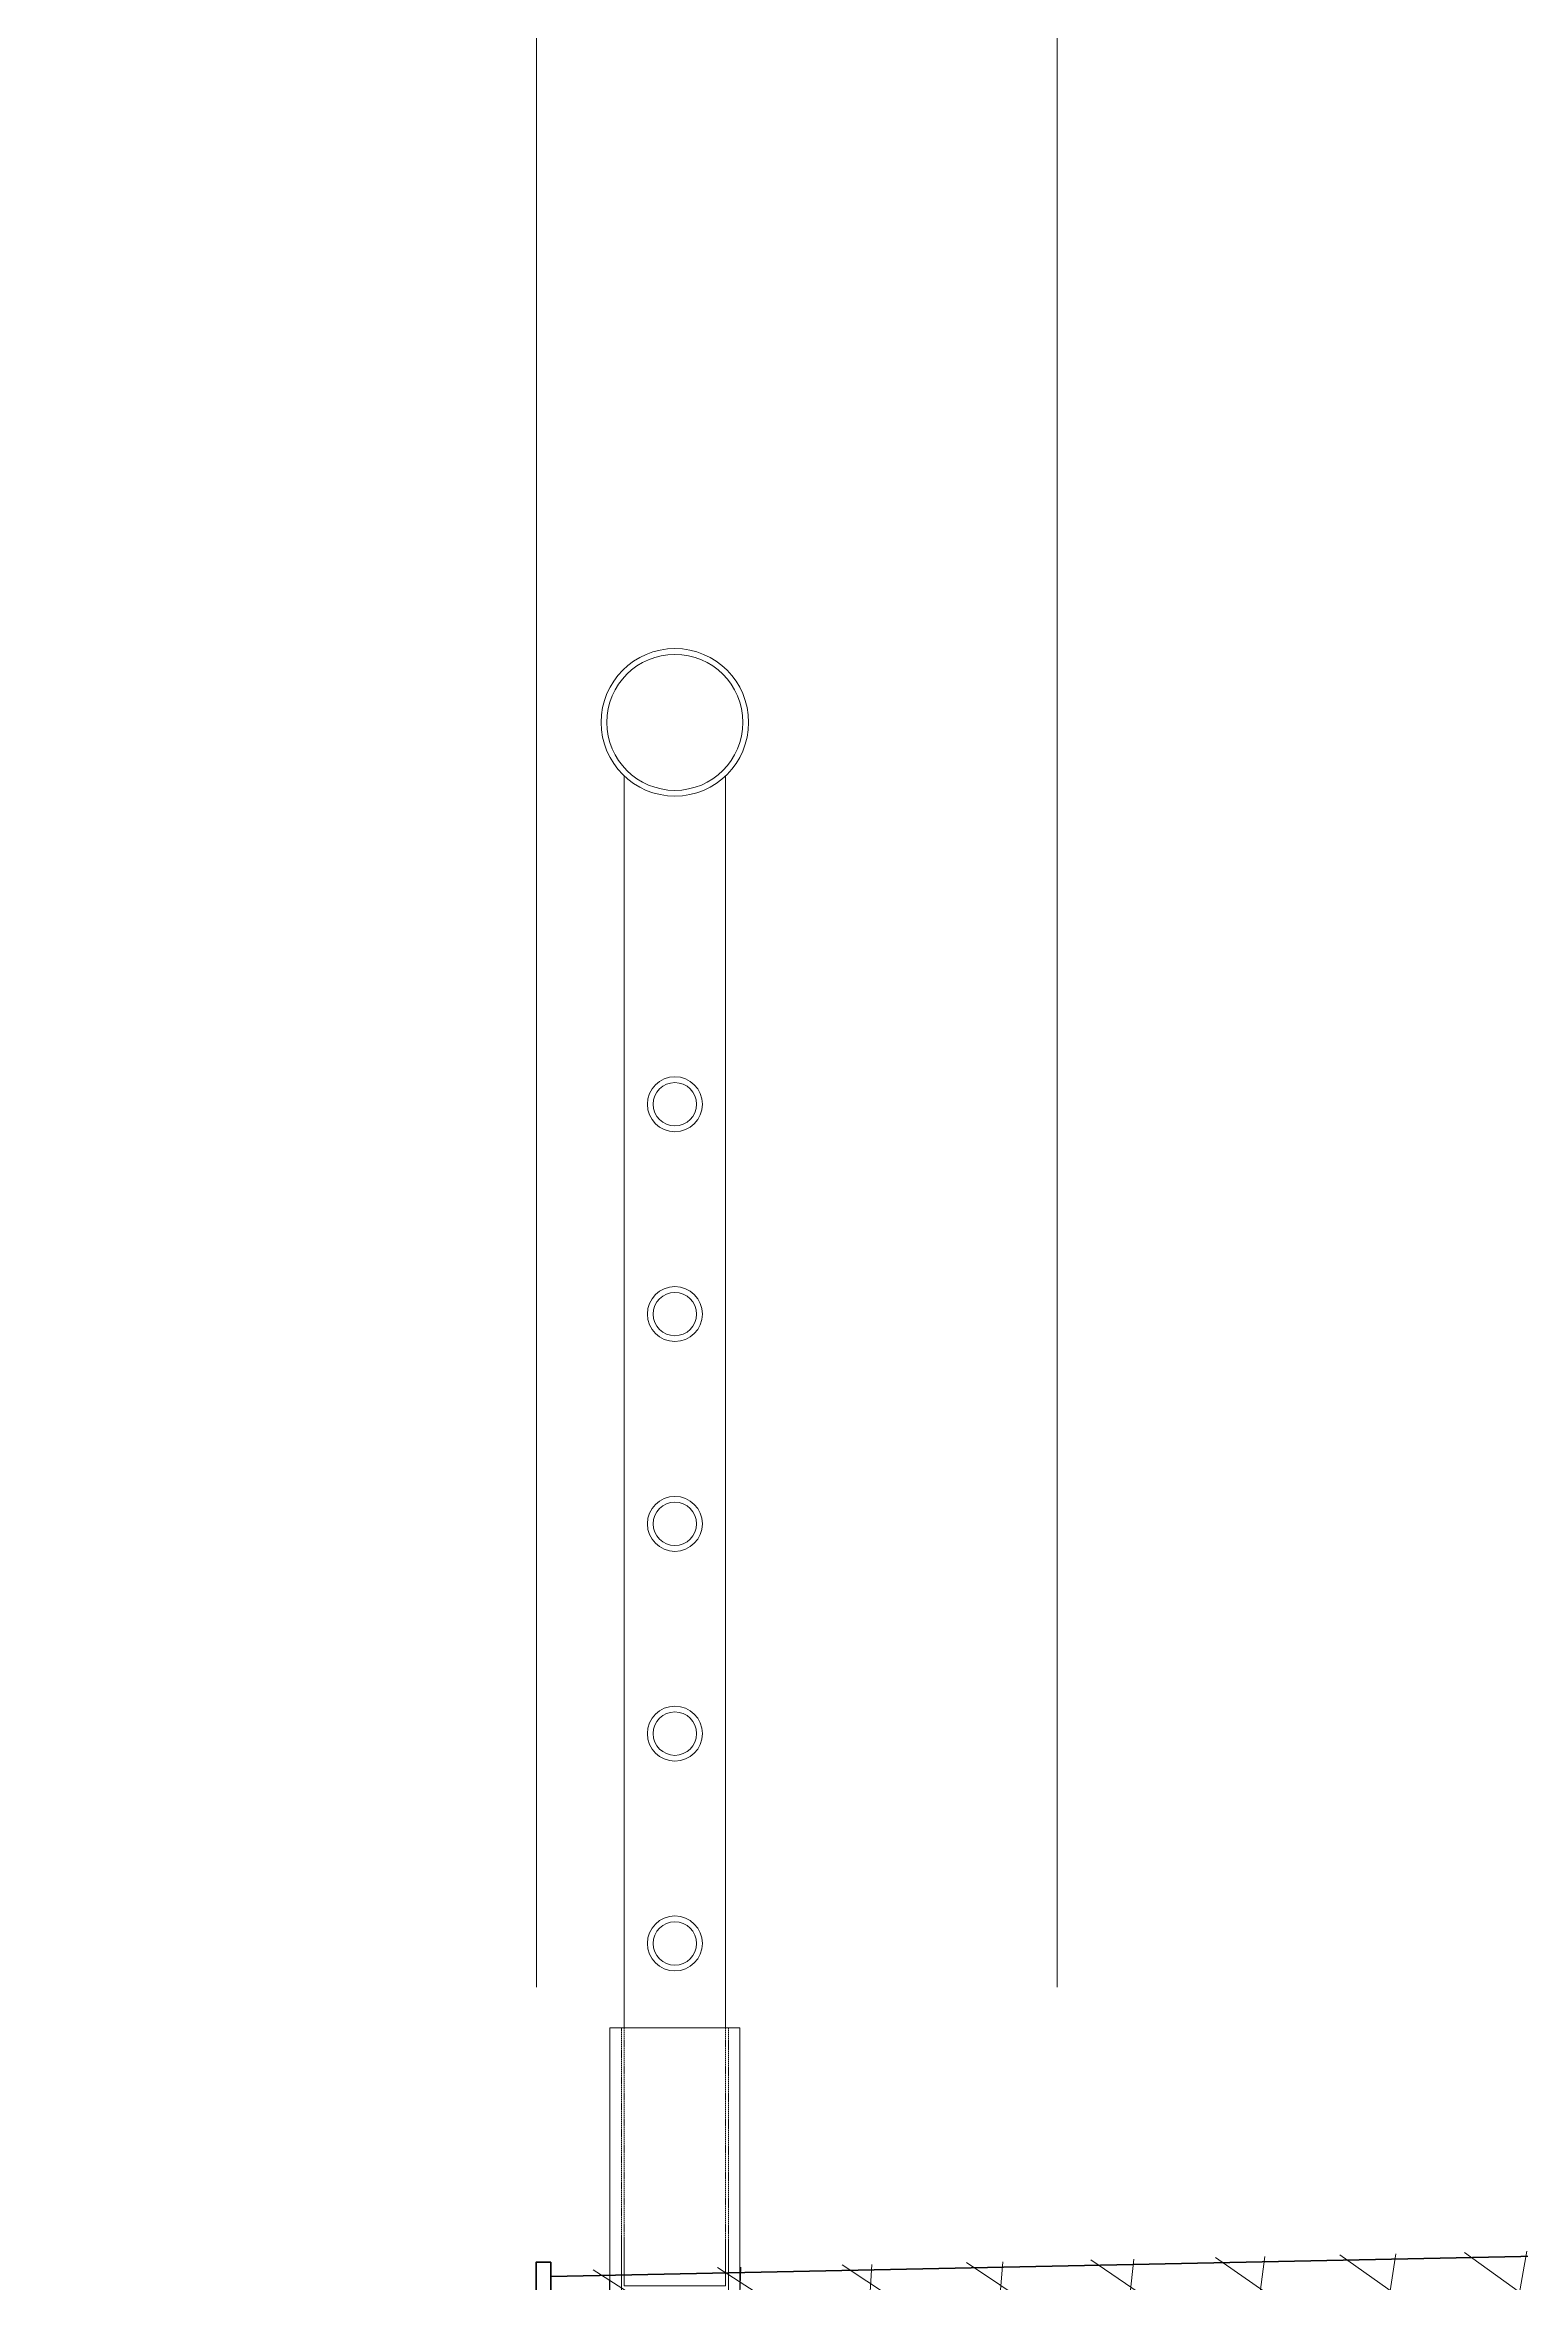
# Model space of a CAD drawing. Header units: millimetres. Extents: x 1864 to 10174863, y -4887456 to 5366151.
# Drawn here: x 9278740 to 9279761, y 337581 to 339128 of the extents above; entities that cross this region are included whole.
import ezdxf

# ---------------------------------------------------------------- set-up
doc = ezdxf.new("R2010")
doc.units = ezdxf.units.MM
doc.linetypes.add('DASHED', pattern=[7, 5, -2, 0])
for name, color, linetype, lineweight in [('S-BALK', 150, 'Continuous', 40), ('S-DRGO', 21, 'Continuous', 20), ('S-METL-TONK-NVEL', 14, 'DASHED', 20), ('S-POGR', 124, 'Continuous', 20), ('S-SECT-PATT', 105, 'Continuous', 15), ('T-DIMS', 3, 'Continuous', 30)]:
    doc.layers.add(name, color=color, linetype=linetype, lineweight=lineweight)
doc.styles.add('TM', font='mipgost.shx', dxfattribs={"width": 0.9, "oblique": 10})
doc.dimstyles.new('TM', dxfattribs={"dimscale": 0, "dimtxt": 3, "dimasz": 1.25, "dimexe": 0.9, "dimexo": 1, "dimgap": 1, "dimtad": 1, "dimdec": 0, "dimdsep": 46, "dimtxsty": 'TM', "dimblk1": 'OBLIQUE', "dimblk2": 'OBLIQUE', "dimsah": 1, "dimcen": 3, "dimdle": 0.9, "dimclrt": 7, "dimadec": 0, "dimazin": 0, "dimtfac": 1, "dimtdec": 0, "dimtmove": 1, "dimatfit": 2, "dimldrblk": 'NONE', "dimfxl": 1, "dimtfill": 1, "dimtolj": 1, "dimlwd": 15, "dimlwe": 15, "dimarcsym": 0})

# ---------------------------------------------------------------- blocks, each defined once
blk = doc.blocks.new('_OBLIQUE')
at = {"color": 0, "linetype": 'ByBlock', "lineweight": -2}
blk.add_line((0.5000000000000001, 0.4999999999999999), (-0.5000000000000001, -0.4999999999999999), dxfattribs=at)
blk = doc.blocks.new('*D675')
at = {"layer": 'Defpoints', "color": 0, "transparency": 16777216}
for p in [(9279080.047488198, 342205.8760266896), (9279080.047488198, 337585.7049742337), (9292840.047488198, 337495.7049742337)]:
    blk.add_point(p, dxfattribs=at)
at = {"layer": 'T-DIMS', "color": 0, "lineweight": 15, "transparency": 16777216}
for p, q in [((9279080.047488198, 337785.7049742337), (9279080.047488198, 342385.8760266896)), ((9292840.047488198, 337695.7049742337), (9292840.047488198, 342385.8760266896))]:
    blk.add_line(p, q, dxfattribs=at)
at = {"layer": 'T-DIMS', "color": 0, "linetype": 'Continuous', "lineweight": 15, "transparency": 16777216}
blk.add_line((9293020.047488198, 342205.8760266896), (9278900.047488198, 342205.8760266896), dxfattribs=at)
at = {"layer": 'T-DIMS', "color": 0, "lineweight": 15, "transparency": 16777216, "xscale": 250, "yscale": 250, "zscale": 250, "rotation": 180}
blk.add_blockref('_OBLIQUE', (9279080.047488198, 342205.8760266896), dxfattribs=at)
at = {"layer": 'T-DIMS', "color": 0, "lineweight": 15, "transparency": 16777216, "xscale": 250, "yscale": 250, "zscale": 250}
blk.add_blockref('_OBLIQUE', (9292840.047488198, 342205.8760266896), dxfattribs=at)
at = {"layer": 'T-DIMS', "color": 7, "transparency": 16777216, "insert": (9285960.047488198, 342705.8760266896), "char_height": 600, "attachment_point": 5, "style": 'TM', "bg_fill": 3, "box_fill_scale": 1.1, "bg_fill_color": 256, "bg_fill_true_color": 13158600, "bg_fill_transparency": 0}
blk.add_mtext('\\A1;13760', dxfattribs=at)
blk = doc.blocks.new('_None')
blk = doc.blocks.new('*D1033')
at = {"layer": 'Defpoints', "color": 0, "transparency": 16777216}
for p in [(9279440.047488198, 339671.7367068525), (9279440.047488198, 337585.7049742337), (9280190.047488198, 337585.7049742337)]:
    blk.add_point(p, dxfattribs=at)
at = {"layer": 'T-DIMS', "color": 0, "linetype": 'Continuous', "lineweight": 15, "transparency": 16777216}
for p, q in [((9278453.425395235, 341161.3174451586), (9277021.52920681, 341161.3174451586)), ((9279815.047488198, 339671.7367068525), (9278453.425395235, 341161.3174451586)), ((9280370.047488198, 339671.7367068525), (9279260.047488198, 339671.7367068525))]:
    blk.add_line(p, q, dxfattribs=at)
at = {"layer": 'T-DIMS', "color": 0, "lineweight": 15, "transparency": 16777216}
for p, q in [((9279440.047488198, 337785.7049742337), (9279440.047488198, 339851.7367068525)), ((9280190.047488198, 337785.7049742337), (9280190.047488198, 339851.7367068525))]:
    blk.add_line(p, q, dxfattribs=at)
at = {"layer": 'T-DIMS', "color": 0, "lineweight": 15, "transparency": 16777216, "xscale": 250, "yscale": 250, "zscale": 250, "rotation": 180}
blk.add_blockref('_OBLIQUE', (9279440.047488198, 339671.7367068525), dxfattribs=at)
at = {"layer": 'T-DIMS', "color": 0, "lineweight": 15, "transparency": 16777216, "xscale": 250, "yscale": 250, "zscale": 250}
blk.add_blockref('_OBLIQUE', (9280190.047488198, 339671.7367068525), dxfattribs=at)
at = {"layer": 'T-DIMS', "color": 7, "transparency": 16777216, "insert": (9277737.477301022, 341661.3174451586), "char_height": 600, "attachment_point": 5, "style": 'TM', "bg_fill": 3, "box_fill_scale": 1.1, "bg_fill_color": 256, "bg_fill_true_color": 13158600, "bg_fill_transparency": 0}
blk.add_mtext('\\A1;750', dxfattribs=at)
blk = doc.blocks.new('*D1034')
at = {"layer": 'Defpoints', "color": 0, "transparency": 16777216}
for p in [(9279080.047488198, 339671.7367068525), (9279080.047488198, 337585.7049742337), (9279440.047488198, 337585.7049742337)]:
    blk.add_point(p, dxfattribs=at)
at = {"layer": 'T-DIMS', "color": 0, "lineweight": 15, "transparency": 16777216}
for p, q in [((9279080.047488198, 337785.7049742337), (9279080.047488198, 339851.7367068525)), ((9279440.047488198, 337785.7049742337), (9279440.047488198, 339851.7367068525))]:
    blk.add_line(p, q, dxfattribs=at)
at = {"layer": 'T-DIMS', "color": 0, "linetype": 'Continuous', "lineweight": 15, "transparency": 16777216}
for p, q in [((9276698.28394713, 339671.7367068525), (9279080.047488198, 339671.7367068525)), ((9279080.047488198, 339671.7367068525), (9278830.047488198, 339671.7367068525)), ((9279440.047488198, 339671.7367068525), (9279080.047488198, 339671.7367068525)), ((9279440.047488198, 339671.7367068525), (9279080.047488198, 339671.7367068525)), ((9279440.047488198, 339671.7367068525), (9279690.047488198, 339671.7367068525))]:
    blk.add_line(p, q, dxfattribs=at)
at = {"layer": 'T-DIMS', "color": 0, "lineweight": 15, "transparency": 16777216, "xscale": 250, "yscale": 250, "zscale": 250}
blk.add_blockref('_OBLIQUE', (9279080.047488198, 339671.7367068525), dxfattribs=at)
at = {"layer": 'T-DIMS', "color": 0, "lineweight": 15, "transparency": 16777216, "xscale": 250, "yscale": 250, "zscale": 250, "rotation": 180}
blk.add_blockref('_OBLIQUE', (9279440.047488198, 339671.7367068525), dxfattribs=at)
at = {"layer": 'T-DIMS', "color": 7, "transparency": 16777216, "insert": (9277414.232041344, 340171.7367068525), "char_height": 600, "attachment_point": 5, "style": 'TM', "bg_fill": 3, "box_fill_scale": 1.1, "bg_fill_color": 256, "bg_fill_true_color": 13158600, "bg_fill_transparency": 0}
blk.add_mtext('\\A1;360', dxfattribs=at)
blk = doc.blocks.new('*D677')
at = {"layer": 'Defpoints', "color": 0, "transparency": 16777216}
for p in [(9307200.047488198, 344571.447240233), (9307200.047488198, 338089.2661328312), (9279080.047488198, 337835.7049742337)]:
    blk.add_point(p, dxfattribs=at)
at = {"layer": 'T-DIMS', "color": 0, "lineweight": 15, "transparency": 16777216}
for p, q in [((9279080.047488198, 338035.7049742337), (9279080.047488198, 344751.447240233)), ((9307200.047488198, 338289.2661328312), (9307200.047488198, 344751.447240233))]:
    blk.add_line(p, q, dxfattribs=at)
at = {"layer": 'T-DIMS', "color": 0, "linetype": 'Continuous', "lineweight": 15, "transparency": 16777216}
blk.add_line((9278900.047488198, 344571.447240233), (9307380.047488198, 344571.447240233), dxfattribs=at)
at = {"layer": 'T-DIMS', "color": 0, "lineweight": 15, "transparency": 16777216, "xscale": 250, "yscale": 250, "zscale": 250, "rotation": 180}
blk.add_blockref('_OBLIQUE', (9279080.047488198, 344571.447240233), dxfattribs=at)
at = {"layer": 'T-DIMS', "color": 0, "lineweight": 15, "transparency": 16777216, "xscale": 250, "yscale": 250, "zscale": 250}
blk.add_blockref('_OBLIQUE', (9307200.047488198, 344571.447240233), dxfattribs=at)
at = {"layer": 'T-DIMS', "color": 7, "transparency": 16777216, "insert": (9293140.047488198, 345071.447240233), "char_height": 600, "attachment_point": 5, "style": 'TM', "bg_fill": 3, "box_fill_scale": 1.1, "bg_fill_color": 256, "bg_fill_true_color": 13158600, "bg_fill_transparency": 0}
blk.add_mtext('\\A1;28120', dxfattribs=at)
blk = doc.blocks.new('A$C5C905B18')
at = {"layer": 'S-METL-TONK-NVEL', "ltscale": 0.2}
for p, q in [((-36.9910035985522, 52.27077886834741), (-36.99100359762087, 199.0920467515243)), ((-34.99155060714111, 199.0920467515243), (-34.9911005278118, 52.31077692983672)), ((35.00844016065821, 199.0920467515243), (35.00844015972689, 53.71076774329413)), ((37.0089964014478, 53.75077886809595), (37.00899640237913, 199.0920467515243))]:
    blk.add_line(p, q, dxfattribs=at)
at = {"layer": 'S-POGR', "ltscale": 0.1}
for p, q in [((-34.99155983189121, 1064.216293761623), (-34.99155983841047, 199.0920467515243)), ((35.00844016810879, 1064.216293760808), (35.00844016065821, 199.0920467515243)), ((-36.9910035985522, 52.27077886834741), (-36.9910035985522, -0.7398200717871077)), ((-34.9911005278118, 52.31077692983672), (-34.9910035985522, 20.70017992844805)), ((35.00844015972689, 53.71076774329413), (35.00844015972689, 20.70017992786597)), ((37.0089964014478, 53.75077886809595), (37.0089964014478, 0.7401799278450198)), ((35.00899640051648, 20.70017992786597), (-34.9910035985522, 20.70017992844805))]:
    blk.add_line(p, q, dxfattribs=at)
for points in [[(-44.99142077332363, 52.11076774355024), (-44.99257746571675, 199.0920467515243), (45.00710692396387, 199.0920467515243), (44.9953107717447, 53.91050515545066)], [(44.9910035985522, 0.8998200717614964), (-44.9910035985522, -0.8998200717614964), (-44.99142077332363, 52.11076774355024)], [(44.99531092360849, 53.91237392951734), (44.99100375041598, 0.9016888458281755)]]:
    blk.add_lwpolyline(points, dxfattribs=at)
for centre, radius in [((0.008440168108791113, 1101.310767743504), 51), ((0.008440168108791113, 1101.310767743504), 47), ((0.008996406861115247, 837.3557947423833), 19), ((0.008996406861115247, 837.3557947423833), 15), ((0.008440166246145964, 692.3557947418885), 19), ((0.008440166246145964, 692.3557947418885), 15), ((0.008440164383500814, 547.3557947421214), 19), ((0.008440164383500814, 547.3557947421214), 15), ((0.00844016158953309, 402.3557947415393), 19), ((0.00844016158953309, 402.3557947415393), 15), ((0.008440160658210516, 257.3557947415393), 19), ((0.008440160658210516, 257.3557947415393), 15)]:
    blk.add_circle(centre, radius, dxfattribs=at)
blk = doc.blocks.new('brb')
at = {"layer": 'S-SECT-PATT'}
h = blk.add_hatch(dxfattribs=at)
h.set_pattern_fill('NEMETALL', color=256, scale=500)
h.set_pattern_definition([(45, (1423168341.945273, 502460449.7215794), (-44.19417382415921, 44.19417382415922), []), (135, (1423168341.945273, 502460449.7215794), (-44.19417382415922, -44.19417382415921), [])])
h.paths.add_polyline_path([(1423198739.294033, 502461243.5335919), (1423198739.294033, 502461132.6403077), (1423201982.899339, 502461195.6212856), (1423201983.979123, 502461197.7215813), (1423202263.979123, 502461197.7215813), (1423202263.979123, 502461314.39671)])
at = {"layer": 'S-BALK'}
blk.add_lwpolyline([(1423198749.157384, 502461249.8057702), (1423198739.157384, 502461249.8057702), (1423198739.157384, 502461128.9418869), (1423198749.157384, 502461129.1360566)], close=True, dxfattribs=at)
at = {"layer": 'S-DRGO', "lineweight": 70}
blk.add_line((1423212499.294033, 502461524.0567344), (1423198749.157384, 502461239.8057702), dxfattribs=at)
at = {"xscale": -1}
blk.add_blockref('A$C5C905B18', (1423198835.048095, 502461212.6491039), dxfattribs=at)
blk = doc.blocks.new('*D682')
at = {"layer": 'Defpoints', "color": 0, "transparency": 16777216}
for p in [(9278210.583485864, 337543.6878793241), (9282604.73257852, 337543.6878793241), (9282604.73257852, 334347.6878793241)]:
    blk.add_point(p, dxfattribs=at)
at = {"layer": 'T-DIMS', "color": 0, "linetype": 'Continuous', "lineweight": 15, "transparency": 16777216}
blk.add_line((9278210.583485864, 334167.6878793241), (9278210.583485864, 337723.6878793241), dxfattribs=at)
at = {"layer": 'T-DIMS', "color": 0, "lineweight": 15, "transparency": 16777216}
for p, q in [((9282404.73257852, 337543.6878793241), (9278030.583485864, 337543.6878793241)), ((9282404.73257852, 334347.6878793241), (9278030.583485864, 334347.6878793241))]:
    blk.add_line(p, q, dxfattribs=at)
at = {"layer": 'T-DIMS', "color": 0, "lineweight": 15, "transparency": 16777216, "xscale": 250, "yscale": 250, "zscale": 250}
for p, rotation in [((9278210.583485864, 337543.6878793241), 90), ((9278210.583485864, 334347.6878793241), 270)]:
    blk.add_blockref('_OBLIQUE', p, dxfattribs=dict(at, rotation=rotation))
at = {"layer": 'T-DIMS', "color": 7, "transparency": 16777216, "insert": (9277710.583485862, 335945.6878793214), "char_height": 600, "attachment_point": 5, "rotation": 90, "style": 'TM', "bg_fill": 3, "box_fill_scale": 1.1, "bg_fill_color": 256, "bg_fill_true_color": 13158600, "bg_fill_transparency": 0}
blk.add_mtext('\\A1;3200', dxfattribs=at)

msp = doc.modelspace()

# ---------------------------------------------------------------- dimensions: what is measured, and where the dimension line sits
at = {"layer": 'T-DIMS'}
dim = msp.add_linear_dim(base=(9279080.047488198, 342205.8760266896), p1=(9292840.047488198, 337495.7049742337), p2=(9279080.047488198, 337585.7049742337), angle=180, dimstyle='TM', override={"dimscale": 0, "dimtix": 0, "dimtofl": 1, "dimtmove": 1, "dimatfit": 2}, dxfattribs=at)
dim.commit()
dim.dimension.update_dxf_attribs({"geometry": '*D675', "text_midpoint": (9285960.047488198, 342705.8760266896)})

# ---------------------------------------------------------------- next in the draw order: dimensions: what is measured, and where the dimension line sits
dim = msp.add_linear_dim(base=(9279440.047488198, 339671.7367068525), p1=(9280190.047488198, 337585.7049742337), p2=(9279440.047488198, 337585.7049742337), angle=180, dimstyle='TM', override={"dimscale": 0, "dimtix": 0, "dimtofl": 1, "dimtmove": 1, "dimatfit": 2}, dxfattribs=at)
dim.commit()
dim.dimension.update_dxf_attribs({"geometry": '*D1033', "text_midpoint": (9278253.425395235, 341161.3174451586), "dimtype": 160})

# ---------------------------------------------------------------- next in the draw order: dimensions: what is measured, and where the dimension line sits
dim = msp.add_linear_dim(base=(9279080.047488198, 339671.7367068525), p1=(9279440.047488198, 337585.7049742337), p2=(9279080.047488198, 337585.7049742337), angle=180, dimstyle='TM', override={"dimscale": 0, "dimtix": 0, "dimtofl": 1, "dimtmove": 1, "dimatfit": 2}, dxfattribs=at)
dim.commit()
dim.dimension.update_dxf_attribs({"geometry": '*D1034', "text_midpoint": (9277414.232041344, 339632.143601894), "dimtype": 160})

# ---------------------------------------------------------------- next in the draw order: dimensions: what is measured, and where the dimension line sits
dim = msp.add_linear_dim(base=(9307200.047488198, 344571.447240233), p1=(9279080.047488198, 337835.7049742337), p2=(9307200.047488198, 338089.2661328312), dimstyle='TM', override={"dimscale": 0, "dimtix": 0, "dimtofl": 1, "dimtmove": 1, "dimatfit": 2}, dxfattribs=at)
dim.commit()
dim.dimension.update_dxf_attribs({"geometry": '*D677', "text_midpoint": (9293140.047488198, 345071.447240233)})

# ---------------------------------------------------------------- next in the draw order: block references
msp.add_blockref('brb', (-1413919659.246544, -502123654.033702), dxfattribs=at)

# ---------------------------------------------------------------- next in the draw order: dimensions: what is measured, and where the dimension line sits
dim = msp.add_linear_dim(base=(9278210.583485864, 337543.6878793241), p1=(9282604.732578516, 334347.687879324), p2=(9282604.732578516, 337543.687879324), angle=90, text='3200', dimstyle='TM', override={"dimscale": 0, "dimtix": 0, "dimtofl": 1, "dimtmove": 1, "dimatfit": 2}, dxfattribs=at)
dim.commit()
dim.dimension.update_dxf_attribs({"geometry": '*D682', "text_midpoint": (9277710.583485862, 335945.6878793214)})

doc.saveas('drawing.dxf')
